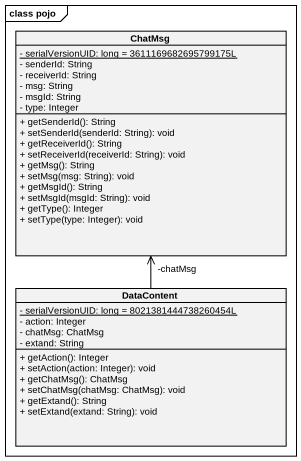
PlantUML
@startuml
mainframe class pojo
hide circle
hide empty members
skinparam classAttributeIconSize 0
class ChatMsg {
  {static} - serialVersionUID: long = 3611169682695799175L
  - senderId: String
  - receiverId: String
  - msg: String
  - msgId: String
  - type: Integer
  + getSenderId(): String
  + setSenderId(senderId: String): void
  + getReceiverId(): String
  + setReceiverId(receiverId: String): void
  + getMsg(): String
  + setMsg(msg: String): void
  + getMsgId(): String
  + setMsgId(msgId: String): void
  + getType(): Integer
  + setType(type: Integer): void
}
class DataContent {
  {static} - serialVersionUID: long = 8021381444738260454L
  - action: Integer
  - chatMsg: ChatMsg
  - extand: String
  + getAction(): Integer
  + setAction(action: Integer): void
  + getChatMsg(): ChatMsg
  + setChatMsg(chatMsg: ChatMsg): void
  + getExtand(): String
  + setExtand(extand: String): void
}
DataContent -up-> "-chatMsg" ChatMsg
@enduml
